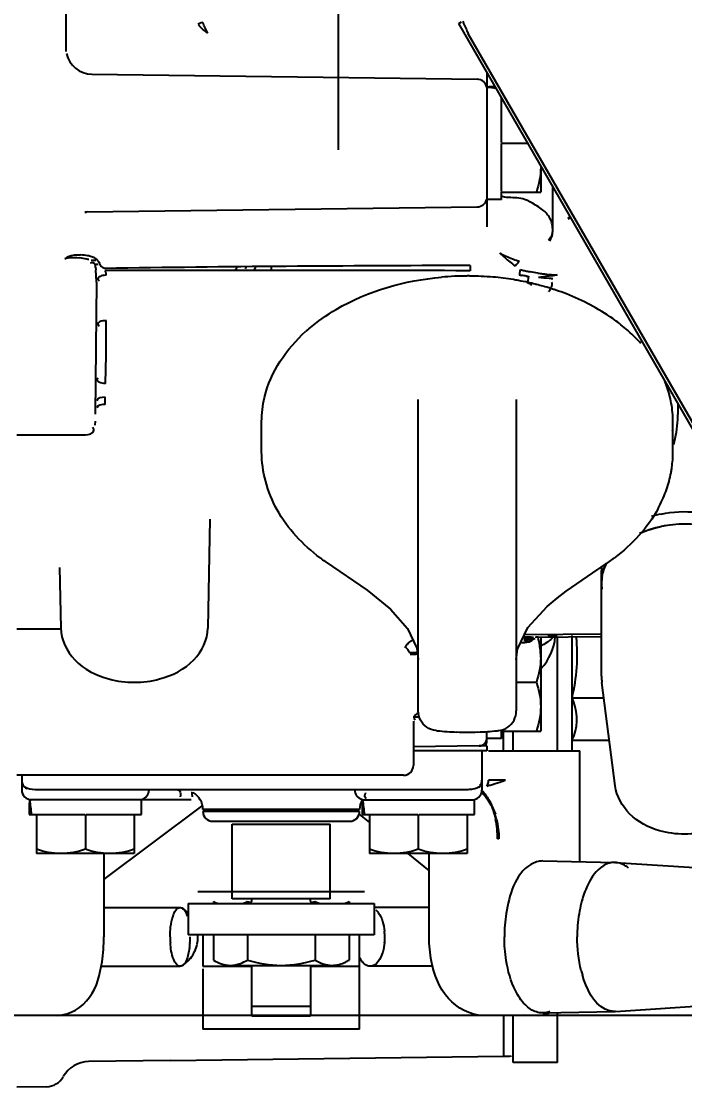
# Model space of a CAD drawing. Header units: millimetres. Extents: x 9130 to 9550, y -18883 to -17651.
# Drawn here: x 9356.386 to 9357.064, y -18046.949 to -18045.862 of the extents above; entities that cross this region are included whole.
import ezdxf

# ---------------------------------------------------------------- set-up
doc = ezdxf.new("R2010")
doc.units = ezdxf.units.MM
doc.linetypes.add('CENTER', pattern=[2, 1.25, -0.25, 0.25, -0.25])
doc.layers.add('3884027_DKREDXF_CONTINUOUS_LINE', color=7, linetype='Continuous')
doc.layers.add('DEFAULT_1', color=7, linetype='CENTER')
doc.styles.add('KOTE ZA MONNTAZU', font='simplex.shx', dxfattribs={"width": 0.7, "oblique": 8, "height": 3})
doc.dimstyles.new('KOTE ZA MONTAZU u cm', dxfattribs={"dimscale": 0, "dimtxt": 1.5, "dimasz": 1.5, "dimexe": 0.8, "dimexo": 0.1, "dimgap": 1, "dimtad": 1, "dimdec": 1, "dimlfac": 10, "dimzin": 12, "dimdsep": 46, "dimtxsty": 'KOTE ZA MONNTAZU', "dimcen": 1.5, "dimclrt": 1, "dimadec": 0, "dimazin": 0, "dimtfac": 1, "dimtdec": 1, "dimtmove": 0, "dimatfit": 3, "dimfxl": 1, "dimtolj": 2, "dimtzin": 0, "dimarcsym": 0})

# ---------------------------------------------------------------- blocks, each defined once
blk = doc.blocks.new('*D1102')
at = {"color": 0, "lineweight": -2, "transparency": 16777216}
for p, q in [((9345.4099, -18047.6265), (9345.4099, -18048.7074)), ((9359.4099, -18047.6265), (9359.4099, -18048.7074)), ((9346.0099, -18048.5074), (9358.8099, -18048.5074))]:
    blk.add_line(p, q, dxfattribs=at)
at = {"color": 0, "transparency": 16777216}
for points in [[(9346.0099, -18048.4074), (9346.0099, -18048.6074), (9345.4099, -18048.5074)], [(9358.8099, -18048.4074), (9358.8099, -18048.6074), (9359.4099, -18048.5074)]]:
    blk.add_solid(points, dxfattribs=at)
at = {"layer": 'Defpoints', "color": 0, "transparency": 16777216}
for p in [(9345.4099, -18047.5265), (9359.4099, -18047.5265), (9359.4099, -18048.5074)]:
    blk.add_point(p, dxfattribs=at)
at = {"color": 1, "transparency": 16777216, "insert": (9352.4099, -18047.7074), "char_height": 3, "width": 6.923188, "attachment_point": 5, "style": 'KOTE ZA MONNTAZU'}
blk.add_mtext('\\A2;{\\H0.4x;140 cm}', dxfattribs=at)

msp = doc.modelspace()

# ---------------------------------------------------------------- linework, layer by layer
at = {"layer": '3884027_DKREDXF_CONTINUOUS_LINE', "color": 6, "linetype": 'Continuous'}
for p, q in [((9356.4319, -18045.8242), (9356.4319, -18045.8932)), ((9357.267, -18046.616), (9356.8331, -18045.8645)), ((9357.2563, -18046.591), (9356.8429, -18045.8751)), ((9356.4585, -18045.9162), (9356.852, -18045.9214)), ((9356.8619, -18045.9144), (9356.8619, -18045.9294)), ((9356.8769, -18045.9865), (9356.9035, -18045.9865)), ((9356.9169, -18046.0115), (9356.9169, -18046.0365)), ((9356.9289, -18046.0304), (9356.9289, -18046.0735)), ((9356.8769, -18046.044), (9356.8619, -18046.044)), ((9356.8769, -18046.0365), (9356.9169, -18046.0365)), ((9356.4541, -18046.0568), (9356.4514, -18046.057)), ((9356.4533, -18046.0568), (9356.852, -18046.0516)), ((9356.8619, -18046.0522), (9356.8619, -18046.0721)), ((9356.4627, -18046.1065), (9356.4577, -18046.1065)), ((9356.6153, -18046.1148), (9356.6163, -18046.1128)), ((9356.6419, -18046.1164), (9356.6419, -18046.1126)), ((9356.4633, -18046.1284), (9356.462, -18046.2631)), ((9356.7919, -18046.5659), (9356.7919, -18046.2481)), ((9356.8919, -18046.2481), (9356.8919, -18046.5659)), ((9357.0569, -18046.252), (9357.0569, -18046.2636)), ((9356.462, -18046.2745), (9356.4621, -18046.2702)), ((9356.6319, -18046.3016), (9356.6319, -18046.2706)), ((9357.0519, -18046.3016), (9357.0519, -18046.2706)), ((9356.3819, -18046.2843), (9356.452, -18046.2843)), ((9356.5791, -18046.3701), (9356.577, -18046.4814)), ((9356.6968, -18046.4134), (9356.7116, -18046.4235)), ((9356.9701, -18046.425), (9356.987, -18046.4134)), ((9356.4256, -18046.4196), (9356.4268, -18046.4814)), ((9356.9428, -18046.4438), (9356.9701, -18046.425)), ((9356.9789, -18046.5304), (9356.9789, -18046.4227)), ((9356.9335, -18046.4509), (9356.9428, -18046.4438)), ((9356.9235, -18046.4592), (9356.9335, -18046.4509)), ((9356.3819, -18046.4823), (9356.4268, -18046.4823)), ((9356.899, -18046.4908), (9356.9094, -18046.4907)), ((9356.9003, -18046.4879), (9356.9789, -18046.4871)), ((9356.9111, -18046.4907), (9356.9789, -18046.49)), ((9356.9169, -18046.4906), (9356.9169, -18046.5865)), ((9356.9243, -18046.4897), (9356.9264, -18046.4896)), ((9356.9264, -18046.4896), (9356.9285, -18046.4896)), ((9356.9339, -18046.6068), (9356.9339, -18046.4905)), ((9356.9489, -18046.6065), (9356.9489, -18046.4889)), ((9356.8965, -18046.496), (9356.9003, -18046.4961)), ((9356.905, -18046.4955), (9356.9078, -18046.4942)), ((9356.7908, -18046.5065), (9356.7833, -18046.5065)), ((9356.8919, -18046.5365), (9356.9124, -18046.5365)), ((9356.993, -18046.6425), (9356.9793, -18046.5368)), ((9356.9489, -18046.5525), (9356.9813, -18046.5525)), ((9356.7926, -18046.5722), (9356.7867, -18046.5724)), ((9356.7869, -18046.5765), (9356.7869, -18046.6215)), ((9356.8769, -18046.5865), (9356.9169, -18046.5865)), ((9356.879, -18046.6068), (9356.879, -18046.5865)), ((9356.8889, -18046.6068), (9356.8889, -18046.5865)), ((9356.8619, -18046.5965), (9356.8619, -18046.594)), ((9356.8769, -18046.594), (9356.8619, -18046.594)), ((9356.9489, -18046.5958), (9356.9869, -18046.5958)), ((9356.854, -18046.6016), (9356.7869, -18046.6025)), ((9356.8569, -18046.6065), (9356.8569, -18046.6465)), ((9356.8619, -18046.6015), (9356.8619, -18046.6065)), ((9356.8636, -18046.6065), (9356.9567, -18046.6065)), ((9356.9567, -18046.7198), (9356.9567, -18046.6065)), ((9356.7769, -18046.6315), (9356.3819, -18046.6315)), ((9356.3869, -18046.6315), (9356.3869, -18046.6465)), ((9356.8363, -18046.6465), (9356.4075, -18046.6465)), ((9356.858, -18046.6487), (9356.8588, -18046.6497)), ((9356.8605, -18046.6523), (9356.8616, -18046.6539)), ((9356.8616, -18046.6539), (9356.8627, -18046.6556)), ((9356.4708, -18046.7378), (9356.571, -18046.6632)), ((9356.5094, -18046.6715), (9356.5094, -18046.6565)), ((9356.8494, -18046.6715), (9356.8494, -18046.6565)), ((9356.4019, -18046.6715), (9356.4019, -18046.7115)), ((9356.4519, -18046.6715), (9356.4519, -18046.707)), ((9356.5019, -18046.6715), (9356.5019, -18046.7115)), ((9356.7319, -18046.6716), (9356.7419, -18046.6797)), ((9356.7419, -18046.6715), (9356.7419, -18046.7115)), ((9356.7919, -18046.6715), (9356.7919, -18046.707)), ((9356.8419, -18046.6715), (9356.8419, -18046.7115)), ((9356.5819, -18046.6785), (9356.7219, -18046.6785)), ((9356.6019, -18046.7575), (9356.6019, -18046.6815)), ((9356.7019, -18046.7575), (9356.7019, -18046.6815)), ((9356.5019, -18046.7115), (9356.4019, -18046.7115)), ((9356.4708, -18046.7115), (9356.4708, -18046.7965)), ((9356.8419, -18046.7115), (9356.7419, -18046.7115)), ((9356.7812, -18046.7115), (9356.8028, -18046.7289)), ((9356.8029, -18046.7965), (9356.8029, -18046.7115)), ((9356.9189, -18046.719), (9356.9925, -18046.7205)), ((9356.9934, -18046.7205), (9356.9925, -18046.7205)), ((9356.9934, -18046.7205), (9357.1755, -18046.7325)), ((9356.5569, -18046.7625), (9356.5569, -18046.7945)), ((9356.5569, -18046.7625), (9356.7469, -18046.7625)), ((9356.5826, -18046.7605), (9356.5826, -18046.7625)), ((9356.6173, -18046.7605), (9356.6173, -18046.7625)), ((9356.6219, -18046.7605), (9356.6219, -18046.7575)), ((9356.6819, -18046.7605), (9356.6819, -18046.7575)), ((9356.6865, -18046.7605), (9356.6865, -18046.7625)), ((9356.7212, -18046.7605), (9356.7212, -18046.7625)), ((9356.7469, -18046.7625), (9356.7469, -18046.7945)), ((9356.4708, -18046.7665), (9356.5487, -18046.7665)), ((9356.8029, -18046.7665), (9356.7469, -18046.7665)), ((9356.7469, -18046.7945), (9356.5569, -18046.7945)), ((9356.5719, -18046.7945), (9356.5719, -18046.8265)), ((9356.5826, -18046.7945), (9356.5826, -18046.8201)), ((9356.6173, -18046.7945), (9356.6173, -18046.8201)), ((9356.6865, -18046.7945), (9356.6865, -18046.8201)), ((9356.7212, -18046.7945), (9356.7212, -18046.8201)), ((9356.7319, -18046.8905), (9356.7319, -18046.7945)), ((9356.4677, -18046.8265), (9356.5487, -18046.8265)), ((9356.5719, -18046.8265), (9356.6219, -18046.8265)), ((9356.5719, -18046.8289), (9356.5719, -18046.8905)), ((9356.5939, -18046.8255), (9356.7039, -18046.8255)), ((9356.6219, -18046.8775), (9356.6219, -18046.8255)), ((9356.6819, -18046.8255), (9356.6819, -18046.8775)), ((9356.6819, -18046.8265), (9356.7319, -18046.8265)), ((9356.807, -18046.8265), (9356.7427, -18046.8265)), ((9356.9934, -18046.8725), (9357.1755, -18046.8605)), ((9356.6819, -18046.8675), (9356.6219, -18046.8675)), ((9356.9189, -18046.874), (9356.9925, -18046.8725)), ((9356.9934, -18046.8725), (9356.9925, -18046.8725)), ((9356.4237, -18046.8765), (9356.3626, -18046.8765)), ((9356.6819, -18046.8775), (9356.6219, -18046.8775)), ((9356.9142, -18046.8765), (9356.8579, -18046.8765)), ((9356.879, -18046.8765), (9356.879, -18046.9182)), ((9356.8889, -18046.9247), (9356.8889, -18046.8765)), ((9356.9339, -18046.9247), (9356.9339, -18046.8737)), ((9356.7319, -18046.8905), (9356.5719, -18046.8905)), ((9356.5389, -18046.9226), (9356.4552, -18046.9237)), ((9356.5389, -18046.9226), (9356.879, -18046.9182)), ((9356.879, -18046.9182), (9356.8839, -18046.9182)), ((9356.9339, -18046.9247), (9356.8889, -18046.9247)), ((9356.4123, -18046.9493), (9356.3819, -18046.9497))]:
    msp.add_line(p, q, dxfattribs=at)
at = {"layer": '3884027_DKREDXF_CONTINUOUS_LINE', "color": 7, "linetype": 'Continuous'}
for p, q in [((9356.5686, -18045.8645), (9356.5669, -18045.8654)), ((9356.8331, -18045.8645), (9356.8359, -18045.8629)), ((9356.8619, -18045.9294), (9356.8619, -18046.0522)), ((9356.8769, -18045.9861), (9356.8769, -18045.9404)), ((9356.8769, -18046.0361), (9356.8769, -18045.9869)), ((9356.8769, -18046.044), (9356.8769, -18046.0365)), ((9356.9289, -18046.0735), (9356.9289, -18046.0753)), ((9356.8447, -18046.1114), (9356.8419, -18046.1114)), ((9356.8922, -18046.1106), (9356.8908, -18046.112)), ((9356.4732, -18046.12), (9356.4731, -18046.1187)), ((9356.4733, -18046.1214), (9356.4732, -18046.12)), ((9356.8447, -18046.1168), (9356.8419, -18046.1168)), ((9356.8953, -18046.1192), (9356.8951, -18046.1212)), ((9356.9338, -18046.121), (9356.9318, -18046.1214)), ((9356.4633, -18046.127), (9356.4632, -18046.1257)), ((9356.4633, -18046.1284), (9356.4633, -18046.127)), ((9356.9036, -18046.1268), (9356.903, -18046.1286)), ((9356.4726, -18046.2318), (9356.4731, -18046.2028)), ((9356.4723, -18046.2532), (9356.4723, -18046.2458)), ((9356.9071, -18046.4907), (9356.9094, -18046.4907)), ((9356.9284, -18046.4893), (9356.9311, -18046.4892)), ((9356.9311, -18046.4892), (9356.9338, -18046.4892)), ((9356.8619, -18046.594), (9356.8619, -18046.5867)), ((9356.8769, -18046.5861), (9356.8769, -18046.5848)), ((9356.8769, -18046.594), (9356.8769, -18046.5865)), ((9356.8619, -18046.6065), (9356.7869, -18046.6065)), ((9356.8619, -18046.6015), (9356.8544, -18046.6015)), ((9356.8634, -18046.6387), (9356.8636, -18046.6365)), ((9356.881, -18046.6365), (9356.8636, -18046.6365)), ((9356.56, -18046.6565), (9356.3948, -18046.6565)), ((9356.7348, -18046.6565), (9356.8494, -18046.6565)), ((9356.3944, -18046.6715), (9356.4019, -18046.6715)), ((9356.4023, -18046.6715), (9356.4515, -18046.6715)), ((9356.4523, -18046.6715), (9356.5015, -18046.6715)), ((9356.5019, -18046.6715), (9356.5094, -18046.6715)), ((9356.7319, -18046.6665), (9356.5719, -18046.6665)), ((9356.7319, -18046.6685), (9356.5719, -18046.6685)), ((9356.7344, -18046.6715), (9356.7419, -18046.6715)), ((9356.7423, -18046.6715), (9356.7915, -18046.6715)), ((9356.7923, -18046.6715), (9356.8415, -18046.6715)), ((9356.8419, -18046.6715), (9356.8494, -18046.6715)), ((9356.6019, -18046.6815), (9356.7019, -18046.6815)), ((9356.8742, -18046.6965), (9356.8729, -18046.6965)), ((9356.7369, -18046.7505), (9356.5669, -18046.7505)), ((9356.7019, -18046.7575), (9356.6019, -18046.7575))]:
    msp.add_line(p, q, dxfattribs=at)
for points in [[(9356.5718, -18045.8634), (9356.5703, -18045.8638), (9356.5686, -18045.8645)], [(9356.4553, -18046.1054), (9356.4544, -18046.1052), (9356.4535, -18046.1051)], [(9356.4562, -18046.1019), (9356.4554, -18046.1017), (9356.4546, -18046.1016)], [(9356.8447, -18046.1114), (9356.8447, -18046.113), (9356.8447, -18046.1149), (9356.8447, -18046.1168)], [(9356.8948, -18046.1072), (9356.8936, -18046.109), (9356.8922, -18046.1106)], [(9356.4731, -18046.1187), (9356.4729, -18046.1182), (9356.4726, -18046.1177), (9356.4724, -18046.1172), (9356.4722, -18046.1166)], [(9356.8962, -18046.1155), (9356.8957, -18046.1172), (9356.8953, -18046.1192)], [(9356.9044, -18046.1225), (9356.9041, -18046.1246), (9356.9036, -18046.1268)], [(9356.9302, -18046.4876), (9356.931, -18046.488), (9356.9319, -18046.4884), (9356.933, -18046.4888), (9356.9338, -18046.4892)], [(9356.9006, -18046.4948), (9356.9022, -18046.4948), (9356.9036, -18046.4946), (9356.9048, -18046.4944), (9356.9057, -18046.4941)], [(9356.7908, -18046.5045), (9356.7907, -18046.5053), (9356.7907, -18046.5061), (9356.7907, -18046.5069)], [(9356.8618, -18046.6426), (9356.8628, -18046.6407), (9356.8634, -18046.6387)]]:
    msp.add_lwpolyline(points, dxfattribs=at)
at = {"layer": '3884027_DKREDXF_CONTINUOUS_LINE', "color": 6, "linetype": 'Continuous'}
for points in [[(9356.4515, -18046.057), (9356.453, -18046.0569), (9356.4535, -18046.0568)], [(9356.7116, -18046.4235), (9356.7395, -18046.4427), (9356.7634, -18046.4621), (9356.7807, -18046.4818), (9356.7903, -18046.5018), (9356.7919, -18046.5135)], [(9356.8919, -18046.5135), (9356.8932, -18046.5029), (9356.9036, -18046.4809), (9356.9235, -18046.4592)], [(9356.9141, -18046.4906), (9356.9139, -18046.4906), (9356.9122, -18046.4907)], [(9356.9003, -18046.4961), (9356.9007, -18046.4961), (9356.905, -18046.4955)], [(9356.8572, -18046.6477), (9356.8571, -18046.6476), (9356.8573, -18046.6478), (9356.8576, -18046.6482), (9356.858, -18046.6487)], [(9356.8662, -18046.6604), (9356.8655, -18046.659), (9356.8647, -18046.6577), (9356.864, -18046.6565), (9356.8633, -18046.6554), (9356.8626, -18046.6544), (9356.862, -18046.6534), (9356.8613, -18046.6525), (9356.8607, -18046.6517), (9356.8601, -18046.651), (9356.8595, -18046.6503), (9356.859, -18046.6496), (9356.8585, -18046.649), (9356.858, -18046.6485), (9356.8575, -18046.648), (9356.8572, -18046.6477)], [(9356.8588, -18046.6497), (9356.8592, -18046.6503), (9356.8596, -18046.6509), (9356.8601, -18046.6516), (9356.8605, -18046.6523)], [(9356.8627, -18046.6556), (9356.8633, -18046.6566), (9356.8639, -18046.6576), (9356.8645, -18046.6587)], [(9356.8645, -18046.6587), (9356.8652, -18046.6598), (9356.8658, -18046.661), (9356.8665, -18046.6623)], [(9356.8688, -18046.6661), (9356.8682, -18046.6647), (9356.8676, -18046.6633), (9356.8669, -18046.6619), (9356.8662, -18046.6604)], [(9356.8665, -18046.6623), (9356.8673, -18046.6638), (9356.8681, -18046.6654), (9356.8689, -18046.667)], [(9356.8707, -18046.6713), (9356.8703, -18046.6701), (9356.8698, -18046.6688), (9356.8693, -18046.6674), (9356.8688, -18046.6661)], [(9356.8689, -18046.667), (9356.8694, -18046.6682), (9356.87, -18046.6695), (9356.8706, -18046.6713)]]:
    msp.add_lwpolyline(points, dxfattribs=at)
at = {"layer": '3884027_DKREDXF_CONTINUOUS_LINE', "color": 7, "linetype": 'Continuous'}
for centre, radius, start, end in [((9356.6139, -18045.8231), 0.0632, 222.0505, 223.9222), ((9356.619, -18045.818), 0.0705, 223.9862, 233.1605), ((9357.6174, -18045.5185), 0.8526, 203.7784, 204.404), ((9357.7753, -18045.4471), 1.0259, 204.3947, 204.6529), ((9356.8315, -18045.9529), 0.1582, 315.6124, 316.6996), ((9356.8691, -18045.9819), 0.1121, 312.7574, 314.139), ((9356.4457, -18046.149), 0.0483, 79.3846, 88.4889), ((9357.0614, -18045.894), 0.2769, 227.6553, 229.1045), ((9356.9613, -18045.9219), 0.1969, 244.1064, 246.0865), ((9356.4392, -18046.1687), 0.0653, 77.4203, 83.9353), ((9356.4538, -18046.1157), 0.014, 70.9998, 80.4801), ((9356.4545, -18045.5181), 0.5921, 270.6235, 271.0269), ((9356.4534, -18046.1169), 0.0153, 49.4871, 56.0541), ((9356.4539, -18046.1163), 0.0145, 42.8242, 49.5121), ((9356.4546, -18046.1156), 0.0135, 27.9812, 42.7953), ((9356.9613, -18045.9221), 0.1966, 246.0535, 248.12), ((9356.9544, -18045.9393), 0.1782, 248.1248, 249.8105), ((9356.9502, -18045.9506), 0.1661, 249.8216, 250.5321), ((9356.6358, -18101.918), 55.8016, 89.78841, 90.16805), ((9358.1267, -18046.9426), 1.7316, 151.3684, 151.5022), ((9356.2636, -18045.8485), 0.4488, 323.3474, 323.9363), ((9356.8419, -18046.4182), 0.296, 89.9967, 95.0978), ((9356.8419, -18046.4185), 0.2964, 89.5513, 90), ((9356.8419, -18046.4181), 0.2959, 84.9019, 89.5549), ((9356.908, -18046.0605), 0.062, 257.9361, 260.1543), ((9356.9199, -18046.0352), 0.0838, 253.5752, 255.0739), ((9356.9209, -18046.0313), 0.0878, 255.0734, 256.5027), ((9356.9218, -18046.0276), 0.0916, 256.502, 257.8429), ((9356.9445, -18045.7868), 0.3381, 262.8092, 263.1921), ((9356.9225, -18046.0242), 0.0951, 257.8421, 259.0831), ((9356.9273, -18046.0094), 0.1105, 258.0657, 259.094), ((9356.9377, -18045.9703), 0.1508, 260.8738, 261.8499), ((9356.9379, -18045.969), 0.1521, 261.8502, 262.7347), ((9356.9382, -18045.9663), 0.1548, 262.7359, 264.2595), ((9356.9378, -18045.9711), 0.15, 264.2562, 266.6908), ((9356.9389, -18045.9512), 0.17, 266.691, 267.5303), ((9356.9401, -18045.9244), 0.1967, 267.5282, 268.1609), ((9356.8425, -18046.4122), 0.2901, 80.7802, 84.9042), ((9356.8433, -18046.4067), 0.2845, 79.7102, 80.7718), ((9356.844, -18046.4029), 0.2806, 77.6337, 79.7124), ((9357.0682, -18045.806), 0.3625, 242.8773, 243.7379), ((9356.8451, -18046.398), 0.2756, 76.105, 77.6326), ((9356.8458, -18046.3951), 0.2726, 75.7749, 76.1029), ((9356.8465, -18046.3922), 0.2696, 74.3622, 75.7769), ((9356.911, -18046.0203), 0.1031, 271.9299, 273.406), ((9356.848, -18046.387), 0.2642, 72.6037, 74.363), ((9356.9762, -18045.4883), 0.6381, 265.4305, 265.6181), ((9356.9933, -18045.2656), 0.8615, 265.6174, 265.7421), ((9356.8491, -18046.3834), 0.2604, 72.1298, 72.6007), ((9356.8498, -18046.3813), 0.2582, 71.3687, 72.1302), ((9356.8519, -18046.3752), 0.2518, 68.7662, 71.3768), ((9352.36, -18046.1624), 4.1133, 359.6286, 359.8391), ((9354.1263, -18046.1673), 2.347, 359.8369, 359.99), ((9356.7925, -18046.3075), 0.173, 130.5196, 131.8149), ((9356.8913, -18046.3075), 0.173, 48.1851, 49.4804), ((9356.8987, -18046.2995), 0.1621, 41.9678, 48.2382), ((9353.4853, -18046.1711), 2.9879, 359.3924, 359.6556), ((9356.9377, -18046.2728), 0.1145, 15.1532, 23.4472), ((9356.944, -18046.271), 0.1079, 5.1324, 15.1264), ((9356.9466, -18046.2707), 0.1053, 0.0029, 5.0849), ((9356.9466, -18046.2706), 0.1053, 354.9144, 358.3288), ((9356.9468, -18046.2706), 0.1051, 358.3296, 360), ((9357.0622, -18046.4726), 0.1098, 101.7027, 107.0822), ((9357.0638, -18046.4934), 0.1181, 89.9557, 101.6545), ((9357.0639, -18046.495), 0.1197, 84.0689, 90.005), ((9357.0639, -18046.4949), 0.1196, 84.068, 90.006), ((9357.0263, -18046.4367), 0.0476, 153.6191, 162.0394), ((9357.0215, -18046.4227), 0.0426, 174.6, 179.9951), ((9357.0233, -18046.4357), 0.0444, 162.071, 171.2849), ((9357.0217, -18046.4354), 0.0427, 171.3227, 179.9857), ((9357.0215, -18046.4354), 0.0426, 173.943, 179.9979), ((9357.0216, -18046.4354), 0.0427, 180.0068, 188.6783), ((9357.0219, -18046.4354), 0.043, 171.3312, 173.9443), ((9356.9124, -18047.7848), 1.2942, 90.2372, 90.5356), ((9356.8488, -18046.3468), 0.1579, 292.215, 293.2395), ((9356.7725, -18046.5103), 0.0111, 54.027, 60.4862), ((9356.773, -18046.5095), 0.0102, 46.6662, 54.0012), ((9356.8698, -18046.3982), 0.1025, 290.5611, 292.2302), ((9356.7862, -18046.4077), 0.1002, 270.855, 272.5639), ((9356.8469, -18046.6365), 0.01, 325.5434, 0), ((9356.771, -18046.326), 0.3293, 285.9992, 286.6128), ((9356.7571, -18046.2793), 0.3781, 286.6164, 288.2066), ((9356.7652, -18046.3036), 0.3525, 288.1898, 289.1846), ((9356.7369, -18046.6465), 0.01, 180, 252.388), ((9356.8209, -18046.6847), 0.0511, 25.087, 29.1545), ((9356.8122, -18046.6887), 0.0607, 20.467, 25.0715), ((9356.8035, -18046.692), 0.07, 17.1533, 20.4961), ((9356.7948, -18046.6947), 0.079, 13.3307, 17.1477), ((9356.7833, -18046.6955), 0.0895, 5.8616, 12.1888), ((9356.7743, -18046.6965), 0.0985, 359.9799, 5.91), ((9356.6633, -18046.5632), 0.2025, 256.863, 258.2051), ((9356.6405, -18046.5632), 0.2025, 281.7949, 283.137)]:
    msp.add_arc(centre, radius, start, end, dxfattribs=at)
at = {"layer": '3884027_DKREDXF_CONTINUOUS_LINE', "color": 6, "linetype": 'Continuous'}
for centre, radius, start, end in [((9356.4589, -18045.8892), 0.027, 193.0253, 269.25), ((9356.8519, -18045.9314), 0.01, 10.881, 89.25), ((9356.8519, -18046.0416), 0.01, 270.75, 346.7275), ((9356.9445, -18046.2636), 0.1124, 358.1519, 0.0363), ((9356.9418, -18046.2633), 0.1151, 344.5134, 357.3006), ((9356.9446, -18046.2636), 0.1123, 357.3724, 358.1517), ((9356.9365, -18046.3015), 0.1154, 351.9495, 359.9773), ((9356.9348, -18046.3013), 0.1171, 350.8557, 351.9619), ((9356.9309, -18046.3005), 0.1211, 339.7973, 348.2023), ((9356.9334, -18046.3011), 0.1185, 348.2345, 348.9143), ((9356.9341, -18046.3012), 0.1179, 348.9132, 350.8548), ((9356.9238, -18046.2977), 0.1287, 331.3845, 339.7533), ((9356.8064, -18046.2567), 0.1913, 233.1156, 235.0255), ((9356.8774, -18046.2567), 0.1913, 304.9745, 306.8844), ((9356.8774, -18046.4855), 0.0545, 317.1495, 355.1879), ((9356.8454, -18046.5121), 0.0716, 5.3783, 10.3369), ((9356.908, -18046.4745), 0.0263, 289.9398, 293.0714), ((9356.851, -18046.5115), 0.0659, 0.02, 5.346), ((9357.0291, -18046.5304), 0.0502, 180.007, 187.3598), ((9356.8415, -18046.3041), 0.2836, 263.5492, 263.914), ((9356.8418, -18046.301), 0.2867, 263.9191, 267.8607), ((9356.8419, -18046.2991), 0.2885, 267.8574, 272.1421), ((9356.842, -18046.301), 0.2867, 272.1389, 276.0809), ((9356.8423, -18046.3041), 0.2836, 276.086, 276.4508), ((9356.8539, -18046.5936), 0.008, 270.75, 0), ((9356.8519, -18046.5965), 0.01, 330, 0), ((9356.7769, -18046.6215), 0.01, 270, 0), ((9356.3969, -18046.6365), 0.01, 180, 214.4566), ((9356.3969, -18046.6365), 0.01, 220.2585, 241.8618), ((9356.3941, -18046.6381), 0.00684, 231.2567, 236.1444), ((9356.3969, -18046.6465), 0.01, 180, 270), ((9356.5069, -18046.6465), 0.01, 283.9952, 0), ((9356.5519, -18046.6665), 0.02, 0, 60.0001), ((9356.8469, -18046.6465), 0.01, 283.9952, 0), ((9356.7519, -18046.6665), 0.02, 150, 180), ((9356.7369, -18046.6465), 0.01, 252.388, 260.0096), ((9356.5819, -18046.6685), 0.01, 180, 270), ((9356.7219, -18046.6685), 0.01, 270, 0), ((9356.9921, -18046.7397), 0.0192, 83.7098, 86.2388), ((9357.0818, -18046.7933), 0.1274, 165.7682, 170.8299), ((9357.0687, -18046.7901), 0.114, 163.4934, 165.7203), ((9356.5316, -18046.7966), 0.0352, 43.7001, 56.7164), ((9356.6249, -18046.7965), 0.0864, 180.0027, 183.8841), ((9356.4725, -18046.7965), 0.0864, 356.1159, 359.9973), ((9356.5317, -18046.7965), 0.0351, 348.1757, 359.9824), ((9356.5319, -18046.7965), 0.0349, 0.0013, 2.4023), ((9356.6985, -18046.7965), 0.0591, 2.4556, 5.6768), ((9356.6984, -18046.7965), 0.0593, 354.327, 359.9932), ((9356.6985, -18046.7965), 0.0591, 0.0041, 2.4623), ((9356.4806, -18046.7971), 0.0784, 352.0236, 356.1601), ((9356.5317, -18046.7965), 0.0351, 335.0598, 348.1368), ((9356.5316, -18046.7963), 0.0352, 303.2999, 321.2453), ((9356.5317, -18046.7965), 0.0351, 321.3264, 335.0231), ((9357.0687, -18046.8029), 0.114, 194.2797, 196.5066), ((9356.9142, -18046.8517), 0.0248, 270.0516, 281.7232), ((9356.913, -18046.8487), 0.028, 292.8911, 298.6635), ((9356.4556, -18046.9537), 0.03, 90.75, 150.8106), ((9356.8839, -18046.9082), 0.01, 270, 288.2478), ((9356.412, -18046.9294), 0.0199, 270.75, 330.8106)]:
    msp.add_arc(centre, radius, start, end, dxfattribs=at)
at = {"layer": '3884027_DKREDXF_CONTINUOUS_LINE', "color": 7, "linetype": 'Continuous'}
for centre, major_axis, start_param, end_param in [((9356.8769, -18045.9865), (-0.1233, 0), 4.765256, 4.834336), ((9356.8414, -18045.9865), (-0.1233, 0), 4.467289, 4.545422), ((9356.4519, -18046.6715), (0, -0.1233), -1.692744, -1.570796), ((9356.4519, -18046.636), (0, -0.1233), -1.403829, -1.278828), ((9356.7919, -18046.6715), (0, -0.1233), -1.692744, -1.570796), ((9356.7919, -18046.636), (0, -0.1233), -1.403829, -1.278828)]:
    msp.add_ellipse(centre, major_axis=major_axis, ratio=0.466308, start_param=start_param, end_param=end_param, dxfattribs=at)
for points in [[(9356.5768, -18045.8744), (9356.575, -18045.8708), (9356.5733, -18045.8671), (9356.5718, -18045.8634)], [(9356.9289, -18046.0735), (9356.9289, -18046.0764), (9356.9288, -18046.0795), (9356.9275, -18046.0821)], [(9356.447, -18046.1008), (9356.4428, -18046.1007), (9356.4384, -18046.101), (9356.4345, -18046.1026)], [(9356.4461, -18046.1038), (9356.4422, -18046.1034), (9356.4382, -18046.1033), (9356.4343, -18046.1039)], [(9356.8419, -18046.1114), (9356.7186, -18046.1119), (9356.5954, -18046.1124), (9356.4721, -18046.1145)], [(9356.8801, -18046.1033), (9356.8836, -18046.1063), (9356.8871, -18046.1092), (9356.8908, -18046.112)], [(9356.9138, -18046.1192), (9356.9113, -18046.1188), (9356.9089, -18046.1184), (9356.9064, -18046.1179)], [(9356.9283, -18046.122), (9356.9246, -18046.1225), (9356.9208, -18046.123), (9356.9171, -18046.1232)], [(9356.9145, -18046.1233), (9356.9181, -18046.1238), (9356.9217, -18046.1241), (9356.9254, -18046.1244)], [(9356.4723, -18046.2458), (9356.4692, -18046.2458), (9356.463, -18046.2467), (9356.4637, -18046.2497)], [(9356.4723, -18046.2532), (9356.4692, -18046.2532), (9356.4637, -18046.2536), (9356.4637, -18046.2567)], [(9357.04, -18046.365), (9357.0517, -18046.3626), (9357.064, -18046.362), (9357.076, -18046.3632)], [(9357.0639, -18046.3753), (9357.0482, -18046.3753), (9357.032, -18046.3784), (9357.0177, -18046.385)], [(9357.018, -18046.3848), (9357.025, -18046.3816), (9357.0324, -18046.3793), (9357.04, -18046.3777)], [(9356.9794, -18046.429), (9356.9801, -18046.4243), (9356.9816, -18046.4197), (9356.9837, -18046.4155)], [(9356.9489, -18046.5525), (9356.9536, -18046.5323), (9356.9556, -18046.5109), (9356.9532, -18046.4903)], [(9356.951, -18046.5909), (9356.9555, -18046.5789), (9356.9543, -18046.5641), (9356.9489, -18046.5525)], [(9356.7923, -18046.5676), (9356.7902, -18046.5687), (9356.7876, -18046.5705), (9356.7876, -18046.5729)], [(9356.8608, -18046.6538), (9356.8624, -18046.6557), (9356.8638, -18046.6578), (9356.8649, -18046.6599)], [(9356.8649, -18046.6599), (9356.8663, -18046.6624), (9356.8674, -18046.665), (9356.8683, -18046.6676)], [(9356.8683, -18046.6676), (9356.8693, -18046.6706), (9356.8701, -18046.6735), (9356.8708, -18046.6766)], [(9356.8717, -18046.6765), (9356.8733, -18046.683), (9356.874, -18046.6898), (9356.8742, -18046.6965)], [(9356.8816, -18046.7725), (9356.8804, -18046.7805), (9356.8798, -18046.7885), (9356.8798, -18046.7965)], [(9356.8816, -18046.8204), (9356.8804, -18046.8125), (9356.8798, -18046.8045), (9356.8798, -18046.7965)], [(9356.8911, -18046.8513), (9356.8863, -18046.8417), (9356.8834, -18046.8311), (9356.8816, -18046.8204)], [(9356.9009, -18046.8656), (9356.8969, -18046.8614), (9356.8937, -18046.8565), (9356.8911, -18046.8513)], [(9356.9065, -18046.8702), (9356.9045, -18046.8689), (9356.9026, -18046.8673), (9356.9009, -18046.8656)], [(9356.9189, -18046.874), (9356.9146, -18046.8741), (9356.9101, -18046.8726), (9356.9065, -18046.8702)], [(9356.9262, -18046.8725), (9356.9239, -18046.8734), (9356.9214, -18046.8739), (9356.9189, -18046.874)]]:
    msp.add_open_spline(points, degree=3, dxfattribs=at)
at = {"layer": '3884027_DKREDXF_CONTINUOUS_LINE', "color": 6, "linetype": 'Continuous'}
for points in [[(9356.9169, -18046.0115), (9356.9169, -18046.02), (9356.9151, -18046.0285), (9356.9124, -18046.0365)], [(9356.8864, -18046.0422), (9356.8835, -18046.0421), (9356.8805, -18046.0419), (9356.8776, -18046.0412)], [(9356.9023, -18046.0447), (9356.8974, -18046.0427), (9356.8918, -18046.0424), (9356.8864, -18046.0422)], [(9356.9188, -18046.0547), (9356.9151, -18046.0519), (9356.9111, -18046.0494), (9356.907, -18046.0471)], [(9356.9263, -18046.0631), (9356.9245, -18046.0598), (9356.9218, -18046.057), (9356.9188, -18046.0547)], [(9356.9289, -18046.0735), (9356.9289, -18046.0699), (9356.928, -18046.0663), (9356.9263, -18046.0631)], [(9356.452, -18046.2843), (9356.4553, -18046.2843), (9356.4606, -18046.2826), (9356.4607, -18046.2793)], [(9357.0368, -18046.3594), (9357.0261, -18046.3791), (9357.0101, -18046.3962), (9356.9922, -18046.4097)], [(9356.9138, -18046.4909), (9356.9146, -18046.4936), (9356.9153, -18046.4964), (9356.9158, -18046.4992)], [(9356.9297, -18046.4905), (9356.9267, -18046.4941), (9356.9226, -18046.4969), (9356.9183, -18046.4987)], [(9356.9169, -18046.5115), (9356.9169, -18046.52), (9356.9151, -18046.5285), (9356.9124, -18046.5365)], [(9356.476, -18046.5333), (9356.4844, -18046.5356), (9356.4932, -18046.5367), (9356.5019, -18046.5367)], [(9356.5019, -18046.5367), (9356.5106, -18046.5367), (9356.5193, -18046.5356), (9356.5277, -18046.5333)], [(9356.9124, -18046.5365), (9356.9151, -18046.5445), (9356.9169, -18046.553), (9356.9169, -18046.5615)], [(9356.7942, -18046.5753), (9356.7927, -18046.5725), (9356.7919, -18046.5692), (9356.7919, -18046.5659)], [(9356.8896, -18046.5753), (9356.8911, -18046.5725), (9356.8919, -18046.5692), (9356.8919, -18046.5659)], [(9356.9169, -18046.5615), (9356.9169, -18046.57), (9356.9151, -18046.5785), (9356.9124, -18046.5865)], [(9356.8006, -18046.5825), (9356.798, -18046.5807), (9356.7957, -18046.5781), (9356.7942, -18046.5753)], [(9356.8832, -18046.5825), (9356.8858, -18046.5807), (9356.8881, -18046.5781), (9356.8896, -18046.5753)], [(9356.8097, -18046.5858), (9356.8065, -18046.5855), (9356.8033, -18046.5843), (9356.8006, -18046.5825)], [(9356.8741, -18046.5858), (9356.8773, -18046.5855), (9356.8805, -18046.5843), (9356.8832, -18046.5825)], [(9356.8551, -18046.6422), (9356.8535, -18046.6445), (9356.8502, -18046.6454), (9356.8474, -18046.6458)], [(9357.0639, -18046.6917), (9357.0552, -18046.6917), (9357.0464, -18046.6905), (9357.038, -18046.6881)], [(9357.0896, -18046.6881), (9357.0813, -18046.6905), (9357.0726, -18046.6917), (9357.0639, -18046.6917)], [(9356.4269, -18046.7115), (9356.4184, -18046.7115), (9356.4099, -18046.7097), (9356.4019, -18046.707)], [(9356.4519, -18046.707), (9356.4439, -18046.7097), (9356.4354, -18046.7115), (9356.4269, -18046.7115)], [(9356.4769, -18046.7115), (9356.4684, -18046.7115), (9356.4599, -18046.7097), (9356.4519, -18046.707)], [(9356.5019, -18046.707), (9356.4939, -18046.7097), (9356.4854, -18046.7115), (9356.4769, -18046.7115)], [(9356.7669, -18046.7115), (9356.7584, -18046.7115), (9356.7499, -18046.7097), (9356.7419, -18046.707)], [(9356.7919, -18046.707), (9356.7839, -18046.7097), (9356.7754, -18046.7115), (9356.7669, -18046.7115)], [(9356.8169, -18046.7115), (9356.8084, -18046.7115), (9356.7999, -18046.7097), (9356.7919, -18046.707)], [(9356.8419, -18046.707), (9356.8339, -18046.7097), (9356.8254, -18046.7115), (9356.8169, -18046.7115)], [(9357.0066, -18046.7262), (9357.0031, -18046.7233), (9356.9987, -18046.7211), (9356.9942, -18046.7206)], [(9356.9652, -18046.7428), (9356.9629, -18046.7475), (9356.961, -18046.7526), (9356.9594, -18046.7577)], [(9356.751, -18046.7716), (9356.755, -18046.7769), (9356.7567, -18046.784), (9356.7574, -18046.7906)], [(9356.956, -18046.773), (9356.9547, -18046.7808), (9356.9541, -18046.7886), (9356.9541, -18046.7965)], [(9356.4689, -18046.822), (9356.4702, -18046.8136), (9356.4708, -18046.805), (9356.4708, -18046.7965)], [(9356.8053, -18046.8214), (9356.8037, -18046.8132), (9356.8029, -18046.8049), (9356.8029, -18046.7965)], [(9356.9583, -18046.831), (9356.9554, -18046.8198), (9356.9541, -18046.8081), (9356.9541, -18046.7965)], [(9356.5826, -18046.8201), (9356.5879, -18046.8232), (9356.5939, -18046.8255), (9356.5999, -18046.8255)], [(9356.5999, -18046.8255), (9356.6034, -18046.8255), (9356.6069, -18046.8248), (9356.6102, -18046.8235)], [(9356.6102, -18046.8235), (9356.6126, -18046.8226), (9356.615, -18046.8215), (9356.6173, -18046.8201)], [(9356.6173, -18046.8201), (9356.6285, -18046.8234), (9356.6402, -18046.8255), (9356.6519, -18046.8255)], [(9356.6519, -18046.8255), (9356.6636, -18046.8255), (9356.6753, -18046.8234), (9356.6865, -18046.8201)], [(9356.6865, -18046.8201), (9356.6918, -18046.8232), (9356.6978, -18046.8255), (9356.7039, -18046.8255)], [(9356.7039, -18046.8255), (9356.7086, -18046.8255), (9356.7133, -18046.8241), (9356.7176, -18046.8221)]]:
    msp.add_open_spline(points, degree=3, dxfattribs=at)
for points, knots in [([(9356.907, -18046.0471), (9356.9063, -18046.0466), (9356.9047, -18046.0458), (9356.9031, -18046.0451), (9356.9023, -18046.0447)], [0, 0, 0, 0, 0.500728, 1, 1, 1, 1]), ([(9356.4607, -18046.2793), (9356.4607, -18046.2788), (9356.4604, -18046.2778), (9356.4598, -18046.2768), (9356.4595, -18046.2763)], [0, 0, 0, 0, 0.438415, 1, 1, 1, 1]), ([(9356.6916, -18046.4097), (9356.6741, -18046.3965), (9356.644, -18046.3648), (9356.6319, -18046.3219), (9356.6319, -18046.3016)], [0, 0, 0, 0, 0.51884, 1, 1, 1, 1]), ([(9356.4268, -18046.4814), (9356.427, -18046.4932), (9356.4393, -18046.5182), (9356.4631, -18046.5298), (9356.476, -18046.5333)], [0, 0, 0, 0, 0.467529, 1, 1, 1, 1]), ([(9356.5277, -18046.5333), (9356.5406, -18046.5299), (9356.5645, -18046.5183), (9356.5768, -18046.4932), (9356.577, -18046.4814)], [0, 0, 0, 0, 0.532497, 1, 1, 1, 1]), ([(9356.3899, -18046.6435), (9356.3896, -18046.6433), (9356.3892, -18046.6429), (9356.3888, -18046.6424), (9356.3887, -18046.6422)], [0, 0, 0, 0, 0.496034, 1, 1, 1, 1]), ([(9356.3928, -18046.645), (9356.3924, -18046.6448), (9356.3915, -18046.6445), (9356.3907, -18046.6441), (9356.3903, -18046.6438)], [0, 0, 0, 0, 0.518018, 1, 1, 1, 1]), ([(9356.8541, -18046.6441), (9356.8545, -18046.6437), (9356.855, -18046.6428), (9356.8555, -18046.6419), (9356.8557, -18046.6414)], [0, 0, 0, 0, 0.519677, 1, 1, 1, 1]), ([(9356.8557, -18046.6414), (9356.8557, -18046.6413), (9356.8558, -18046.641), (9356.8559, -18046.6407), (9356.8559, -18046.6406)], [0, 0, 0, 0, 0.568006, 1, 1, 1, 1]), ([(9357.038, -18046.6881), (9357.0268, -18046.6848), (9357.0061, -18046.6742), (9356.9943, -18046.653), (9356.993, -18046.6425)], [0, 0, 0, 0, 0.52309, 1, 1, 1, 1]), ([(9356.4075, -18046.6465), (9356.4061, -18046.6465), (9356.4011, -18046.6464), (9356.3961, -18046.6461), (9356.3928, -18046.645)], [0, 0, 0, 0, 0.298139, 1, 1, 1, 1]), ([(9356.8426, -18046.6463), (9356.8416, -18046.6464), (9356.8395, -18046.6465), (9356.8374, -18046.6465), (9356.8363, -18046.6465)], [0, 0, 0, 0, 0.480878, 1, 1, 1, 1]), ([(9356.8474, -18046.6458), (9356.8467, -18046.6459), (9356.8451, -18046.6461), (9356.8435, -18046.6463), (9356.8426, -18046.6463)], [0, 0, 0, 0, 0.477847, 1, 1, 1, 1]), ([(9356.9925, -18046.7205), (9356.9914, -18046.7205), (9356.9893, -18046.7206), (9356.9872, -18046.7211), (9356.9862, -18046.7214)], [0, 0, 0, 0, 0.495512, 1, 1, 1, 1]), ([(9356.9862, -18046.7214), (9356.9841, -18046.7221), (9356.9749, -18046.7267), (9356.9688, -18046.7356), (9356.9652, -18046.7428)], [0, 0, 0, 0, 0.211851, 1, 1, 1, 1]), ([(9356.5385, -18046.7965), (9356.5385, -18046.7894), (9356.539, -18046.7798), (9356.5449, -18046.7665), (9356.5487, -18046.7665)], [0, 0, 0, 0, 0.652802, 1, 1, 1, 1]), ([(9356.5487, -18046.7665), (9356.5491, -18046.7665), (9356.5499, -18046.7666), (9356.5506, -18046.767), (9356.551, -18046.7672)], [0, 0, 0, 0, 0.479544, 1, 1, 1, 1]), ([(9356.551, -18046.7672), (9356.5516, -18046.7677), (9356.553, -18046.769), (9356.5539, -18046.7706), (9356.5544, -18046.7716)], [0, 0, 0, 0, 0.442495, 1, 1, 1, 1]), ([(9356.5544, -18046.7716), (9356.5547, -18046.7721), (9356.5553, -18046.7734), (9356.5557, -18046.7746), (9356.556, -18046.7753)], [0, 0, 0, 0, 0.477634, 1, 1, 1, 1]), ([(9356.7484, -18046.7688), (9356.7489, -18046.7692), (9356.7498, -18046.7701), (9356.7506, -18046.771), (9356.751, -18046.7716)], [0, 0, 0, 0, 0.48167, 1, 1, 1, 1]), ([(9356.5487, -18046.8265), (9356.5456, -18046.8265), (9356.5399, -18046.8163), (9356.5391, -18046.8082), (9356.5387, -18046.8023)], [0, 0, 0, 0, 0.347282, 1, 1, 1, 1]), ([(9356.7574, -18046.8023), (9356.7571, -18046.8056), (9356.7556, -18046.8146), (9356.7492, -18046.8265), (9356.7427, -18046.8265)], [0, 0, 0, 0, 0.334259, 1, 1, 1, 1]), ([(9356.5582, -18046.808), (9356.5579, -18046.8101), (9356.5567, -18046.8162), (9356.5546, -18046.8234), (9356.551, -18046.8258)], [0, 0, 0, 0, 0.328093, 1, 1, 1, 1]), ([(9356.7343, -18046.8214), (9356.7339, -18046.8208), (9356.733, -18046.8195), (9356.7322, -18046.8181), (9356.7319, -18046.8173)], [0, 0, 0, 0, 0.48245, 1, 1, 1, 1]), ([(9356.4237, -18046.8765), (9356.4362, -18046.8765), (9356.4612, -18046.8601), (9356.4669, -18046.8346), (9356.4689, -18046.822)], [0, 0, 0, 0, 0.494943, 1, 1, 1, 1]), ([(9356.551, -18046.8258), (9356.5506, -18046.826), (9356.5499, -18046.8264), (9356.5491, -18046.8265), (9356.5487, -18046.8265)], [0, 0, 0, 0, 0.520456, 1, 1, 1, 1]), ([(9356.7176, -18046.8221), (9356.7182, -18046.8218), (9356.7194, -18046.8211), (9356.7206, -18046.8205), (9356.7212, -18046.8201)], [0, 0, 0, 0, 0.49647, 1, 1, 1, 1]), ([(9356.7375, -18046.8246), (9356.7369, -18046.8242), (9356.7358, -18046.8232), (9356.7348, -18046.8221), (9356.7343, -18046.8214)], [0, 0, 0, 0, 0.478019, 1, 1, 1, 1]), ([(9356.7427, -18046.8265), (9356.7418, -18046.8265), (9356.7399, -18046.8261), (9356.7383, -18046.8252), (9356.7375, -18046.8246)], [0, 0, 0, 0, 0.479461, 1, 1, 1, 1]), ([(9356.8579, -18046.8765), (9356.8448, -18046.8765), (9356.8176, -18046.8616), (9356.8081, -18046.835), (9356.8053, -18046.8214)], [0, 0, 0, 0, 0.485841, 1, 1, 1, 1]), ([(9356.9925, -18046.8725), (9356.9891, -18046.8726), (9356.9716, -18046.8676), (9356.9634, -18046.8487), (9356.9594, -18046.8353)], [0, 0, 0, 0, 0.194578, 1, 1, 1, 1]), ([(9356.9239, -18046.8745), (9356.9231, -18046.8748), (9356.9216, -18046.8754), (9356.92, -18046.8758), (9356.9192, -18046.8759)], [0, 0, 0, 0, 0.502372, 1, 1, 1, 1])]:
    msp.add_open_spline(points, degree=3, knots=knots, dxfattribs=at)
at = {"layer": '3884027_DKREDXF_CONTINUOUS_LINE', "color": 7, "linetype": 'Continuous'}
for points, knots in [([(9356.9289, -18046.0753), (9356.9289, -18046.0764), (9356.9288, -18046.0784), (9356.9284, -18046.0804), (9356.9281, -18046.0814)], [0, 0, 0, 0, 0.517242, 1, 1, 1, 1]), ([(9356.9275, -18046.0821), (9356.9272, -18046.0827), (9356.9263, -18046.0841), (9356.9251, -18046.0852), (9356.9245, -18046.0857)], [0, 0, 0, 0, 0.471139, 1, 1, 1, 1]), ([(9356.9281, -18046.0814), (9356.9279, -18046.0823), (9356.9272, -18046.0841), (9356.9262, -18046.0857), (9356.9257, -18046.0865)], [0, 0, 0, 0, 0.51143, 1, 1, 1, 1]), ([(9356.4345, -18046.1026), (9356.4338, -18046.1029), (9356.4326, -18046.1035), (9356.4315, -18046.1044), (9356.431, -18046.1048)], [0, 0, 0, 0, 0.553423, 1, 1, 1, 1]), ([(9356.4343, -18046.1039), (9356.4336, -18046.104), (9356.4325, -18046.1042), (9356.4315, -18046.1046), (9356.431, -18046.1048)], [0, 0, 0, 0, 0.578109, 1, 1, 1, 1]), ([(9356.4578, -18046.1089), (9356.4576, -18046.1089), (9356.4574, -18046.109), (9356.4571, -18046.109), (9356.457, -18046.1091)], [0, 0, 0, 0, 0.483341, 1, 1, 1, 1]), ([(9356.4601, -18046.1088), (9356.4597, -18046.1087), (9356.459, -18046.1086), (9356.4582, -18046.1088), (9356.4578, -18046.1089)], [0, 0, 0, 0, 0.437669, 1, 1, 1, 1]), ([(9356.4619, -18046.1042), (9356.4614, -18046.1038), (9356.4602, -18046.1032), (9356.459, -18046.1027), (9356.4584, -18046.1025)], [0, 0, 0, 0, 0.492734, 1, 1, 1, 1]), ([(9356.4614, -18046.1096), (9356.4613, -18046.1094), (9356.4609, -18046.109), (9356.4604, -18046.1088), (9356.4601, -18046.1088)], [0, 0, 0, 0, 0.48045, 1, 1, 1, 1]), ([(9356.4621, -18046.1112), (9356.462, -18046.1109), (9356.4619, -18046.1103), (9356.4616, -18046.1099), (9356.4614, -18046.1096)], [0, 0, 0, 0, 0.514814, 1, 1, 1, 1]), ([(9356.4627, -18046.1145), (9356.4626, -18046.114), (9356.4624, -18046.1128), (9356.4623, -18046.1117), (9356.4621, -18046.1112)], [0, 0, 0, 0, 0.48713, 1, 1, 1, 1]), ([(9356.4673, -18046.111), (9356.4672, -18046.1107), (9356.467, -18046.1101), (9356.4667, -18046.1096), (9356.4665, -18046.1093)], [0, 0, 0, 0, 0.497047, 1, 1, 1, 1]), ([(9356.4693, -18046.1135), (9356.4688, -18046.1132), (9356.4681, -18046.1124), (9356.4675, -18046.1115), (9356.4673, -18046.111)], [0, 0, 0, 0, 0.530008, 1, 1, 1, 1]), ([(9356.4627, -18046.1169), (9356.4627, -18046.1165), (9356.4628, -18046.1158), (9356.4628, -18046.115), (9356.4629, -18046.1146)], [0, 0, 0, 0, 0.501722, 1, 1, 1, 1]), ([(9356.4628, -18046.1193), (9356.4627, -18046.1189), (9356.4627, -18046.1181), (9356.4627, -18046.1173), (9356.4627, -18046.1169)], [0, 0, 0, 0, 0.5, 1, 1, 1, 1]), ([(9356.4632, -18046.1257), (9356.4631, -18046.1247), (9356.463, -18046.1226), (9356.4628, -18046.1204), (9356.4628, -18046.1193)], [0, 0, 0, 0, 0.486505, 1, 1, 1, 1]), ([(9356.4682, -18046.1221), (9356.4673, -18046.1224), (9356.4659, -18046.1228), (9356.4647, -18046.1242), (9356.4647, -18046.1249)], [0, 0, 0, 0, 0.583947, 1, 1, 1, 1]), ([(9356.4733, -18046.1214), (9356.4724, -18046.1214), (9356.4707, -18046.1215), (9356.469, -18046.1219), (9356.4682, -18046.1221)], [0, 0, 0, 0, 0.485577, 1, 1, 1, 1]), ([(9356.4721, -18046.1145), (9356.4716, -18046.1145), (9356.4706, -18046.1143), (9356.4697, -18046.1138), (9356.4693, -18046.1135)], [0, 0, 0, 0, 0.505822, 1, 1, 1, 1]), ([(9356.9021, -18046.1222), (9356.9014, -18046.1221), (9356.8998, -18046.1219), (9356.8982, -18046.1217), (9356.8974, -18046.1216)], [0, 0, 0, 0, 0.498261, 1, 1, 1, 1]), ([(9356.9318, -18046.1214), (9356.9312, -18046.1215), (9356.9301, -18046.1217), (9356.9289, -18046.1219), (9356.9283, -18046.122)], [0, 0, 0, 0, 0.497256, 1, 1, 1, 1]), ([(9356.4647, -18046.1249), (9356.4647, -18046.125), (9356.4647, -18046.1254), (9356.4649, -18046.1257), (9356.4649, -18046.1259)], [0, 0, 0, 0, 0.465329, 1, 1, 1, 1]), ([(9356.4649, -18046.1259), (9356.4651, -18046.1261), (9356.4653, -18046.1264), (9356.4657, -18046.1268), (9356.4659, -18046.127)], [0, 0, 0, 0, 0.454801, 1, 1, 1, 1]), ([(9356.6801, -18046.176), (9356.6888, -18046.1686), (9356.729, -18046.1404), (9356.7782, -18046.1267), (9356.8156, -18046.1233)], [0, 0, 0, 0, 0.233348, 1, 1, 1, 1]), ([(9356.9269, -18046.1353), (9356.9275, -18046.134), (9356.9284, -18046.1323), (9356.9287, -18046.1292), (9356.928, -18046.1288)], [0, 0, 0, 0, 0.630323, 1, 1, 1, 1]), ([(9356.9253, -18046.1382), (9356.9255, -18046.1378), (9356.9261, -18046.1368), (9356.9266, -18046.1359), (9356.9269, -18046.1353)], [0, 0, 0, 0, 0.457677, 1, 1, 1, 1]), ([(9357.0037, -18046.176), (9356.9994, -18046.1723), (9356.9809, -18046.1579), (9356.9597, -18046.147), (9356.9431, -18046.1405)], [0, 0, 0, 0, 0.239387, 1, 1, 1, 1]), ([(9356.4733, -18046.1677), (9356.471, -18046.1677), (9356.4679, -18046.1679), (9356.464, -18046.1707), (9356.4652, -18046.1726), (9356.4659, -18046.1732)], [0, 0, 0, 0, 0.572212, 0.776551, 1, 1, 1, 1]), ([(9356.6319, -18046.2706), (9356.6319, -18046.2624), (9356.636, -18046.2275), (9356.6574, -18046.1963), (9356.6771, -18046.1786)], [0, 0, 0, 0, 0.238291, 1, 1, 1, 1]), ([(9356.4726, -18046.2318), (9356.4702, -18046.2317), (9356.4672, -18046.2315), (9356.4632, -18046.2287), (9356.4645, -18046.2267), (9356.4651, -18046.2261)], [0, 0, 0, 0, 0.574634, 0.778488, 1, 1, 1, 1]), ([(9356.9004, -18046.4914), (9356.9004, -18046.4914), (9356.9003, -18046.4917), (9356.9004, -18046.4918), (9356.9003, -18046.492)], [0, 0, 0, 0, 0.119437, 1, 1, 1, 1]), ([(9356.9005, -18046.4918), (9356.9004, -18046.4917), (9356.9004, -18046.4916), (9356.9004, -18046.4915), (9356.9004, -18046.4914)], [0, 0, 0, 0, 0.639953, 1, 1, 1, 1]), ([(9356.9006, -18046.4948), (9356.9006, -18046.4942), (9356.9005, -18046.4932), (9356.9005, -18046.4922), (9356.9005, -18046.4918)], [0, 0, 0, 0, 0.566164, 1, 1, 1, 1]), ([(9356.9007, -18046.4928), (9356.9017, -18046.4928), (9356.9036, -18046.4927), (9356.9055, -18046.4923), (9356.9064, -18046.492)], [0, 0, 0, 0, 0.509061, 1, 1, 1, 1]), ([(9356.9057, -18046.4941), (9356.9061, -18046.4935), (9356.9066, -18046.4924), (9356.9076, -18046.4912), (9356.9081, -18046.4912)], [0, 0, 0, 0, 0.588024, 1, 1, 1, 1]), ([(9356.9081, -18046.4912), (9356.9082, -18046.4912), (9356.9084, -18046.4912), (9356.9086, -18046.4913), (9356.9087, -18046.4914)], [0, 0, 0, 0, 0.468424, 1, 1, 1, 1]), ([(9356.9087, -18046.4914), (9356.9088, -18046.4914), (9356.909, -18046.4916), (9356.9091, -18046.4917), (9356.9092, -18046.4918)], [0, 0, 0, 0, 0.455675, 1, 1, 1, 1]), ([(9356.7787, -18046.5002), (9356.7792, -18046.4995), (9356.7802, -18046.4982), (9356.7814, -18046.4971), (9356.782, -18046.4965)], [0, 0, 0, 0, 0.48942, 1, 1, 1, 1]), ([(9356.7824, -18046.5053), (9356.7821, -18046.5047), (9356.7814, -18046.5036), (9356.7805, -18046.5026), (9356.78, -18046.5021)], [0, 0, 0, 0, 0.479649, 1, 1, 1, 1]), ([(9356.782, -18046.4965), (9356.7827, -18046.4959), (9356.7841, -18046.4948), (9356.7857, -18046.4938), (9356.7865, -18046.4933)], [0, 0, 0, 0, 0.490562, 1, 1, 1, 1]), ([(9356.9057, -18046.4941), (9356.9059, -18046.4942), (9356.9064, -18046.4944), (9356.9068, -18046.4944), (9356.907, -18046.4943)], [0, 0, 0, 0, 0.523766, 1, 1, 1, 1]), ([(9356.907, -18046.4943), (9356.9071, -18046.4943), (9356.9074, -18046.4942), (9356.9076, -18046.4941), (9356.9077, -18046.494)], [0, 0, 0, 0, 0.495733, 1, 1, 1, 1]), ([(9356.9077, -18046.494), (9356.9079, -18046.4938), (9356.9083, -18046.4934), (9356.9085, -18046.4929), (9356.9086, -18046.4927)], [0, 0, 0, 0, 0.476284, 1, 1, 1, 1]), ([(9356.7833, -18046.5069), (9356.7832, -18046.5066), (9356.7829, -18046.5061), (9356.7826, -18046.5055), (9356.7824, -18046.5053)], [0, 0, 0, 0, 0.49335, 1, 1, 1, 1]), ([(9356.7835, -18046.5079), (9356.7841, -18046.5079), (9356.7855, -18046.508), (9356.7869, -18046.508), (9356.7877, -18046.508)], [0, 0, 0, 0, 0.387965, 1, 1, 1, 1]), ([(9356.7876, -18046.5729), (9356.7876, -18046.5733), (9356.7877, -18046.5741), (9356.7881, -18046.5749), (9356.7884, -18046.5752)], [0, 0, 0, 0, 0.45774, 1, 1, 1, 1]), ([(9356.9489, -18046.5958), (9356.9493, -18046.595), (9356.95, -18046.5934), (9356.9507, -18046.5917), (9356.951, -18046.5909)], [0, 0, 0, 0, 0.5028, 1, 1, 1, 1]), ([(9356.8554, -18046.6412), (9356.8552, -18046.6413), (9356.8549, -18046.6415), (9356.8546, -18046.6417), (9356.8544, -18046.6418)], [0, 0, 0, 0, 0.478646, 1, 1, 1, 1]), ([(9356.8561, -18046.6404), (9356.856, -18046.6406), (9356.8558, -18046.6408), (9356.8555, -18046.6411), (9356.8554, -18046.6412)], [0, 0, 0, 0, 0.485039, 1, 1, 1, 1]), ([(9356.8564, -18046.6398), (9356.8564, -18046.6399), (9356.8563, -18046.6401), (9356.8562, -18046.6403), (9356.8561, -18046.6404)], [0, 0, 0, 0, 0.495493, 1, 1, 1, 1]), ([(9356.8567, -18046.6392), (9356.8566, -18046.6393), (9356.8566, -18046.6395), (9356.8565, -18046.6397), (9356.8564, -18046.6398)], [0, 0, 0, 0, 0.499017, 1, 1, 1, 1]), ([(9356.5463, -18046.6465), (9356.5471, -18046.6465), (9356.5493, -18046.6482), (9356.5492, -18046.6509), (9356.5489, -18046.6524)], [0, 0, 0, 0, 0.344939, 1, 1, 1, 1]), ([(9356.5489, -18046.6524), (9356.5489, -18046.6526), (9356.5488, -18046.6531), (9356.5486, -18046.6535), (9356.5486, -18046.6537)], [0, 0, 0, 0, 0.482051, 1, 1, 1, 1]), ([(9356.561, -18046.6484), (9356.5608, -18046.6489), (9356.5605, -18046.6503), (9356.5607, -18046.6516), (9356.5608, -18046.6524)], [0, 0, 0, 0, 0.42649, 1, 1, 1, 1]), ([(9356.5608, -18046.6524), (9356.5608, -18046.6526), (9356.5609, -18046.6531), (9356.5611, -18046.6535), (9356.5611, -18046.6537)], [0, 0, 0, 0, 0.482051, 1, 1, 1, 1]), ([(9356.7389, -18046.6552), (9356.7383, -18046.6548), (9356.737, -18046.6535), (9356.7373, -18046.6516), (9356.7376, -18046.6508)], [0, 0, 0, 0, 0.464148, 1, 1, 1, 1]), ([(9356.7376, -18046.6508), (9356.7377, -18046.6506), (9356.7379, -18046.6501), (9356.7382, -18046.6497), (9356.7384, -18046.6494)], [0, 0, 0, 0, 0.470943, 1, 1, 1, 1]), ([(9356.8562, -18046.6494), (9356.8571, -18046.65), (9356.8587, -18046.6513), (9356.8601, -18046.6529), (9356.8608, -18046.6538)], [0, 0, 0, 0, 0.48094, 1, 1, 1, 1]), ([(9356.8565, -18046.6493), (9356.8573, -18046.6499), (9356.859, -18046.6512), (9356.8605, -18046.6528), (9356.8612, -18046.6536)], [0, 0, 0, 0, 0.480762, 1, 1, 1, 1]), ([(9356.8612, -18046.6536), (9356.8616, -18046.6541), (9356.8623, -18046.655), (9356.863, -18046.6559), (9356.8634, -18046.6564)], [0, 0, 0, 0, 0.491033, 1, 1, 1, 1]), ([(9356.8634, -18046.6564), (9356.8637, -18046.657), (9356.8645, -18046.6581), (9356.8651, -18046.6592), (9356.8655, -18046.6598)], [0, 0, 0, 0, 0.491398, 1, 1, 1, 1]), ([(9356.9189, -18046.719), (9356.9147, -18046.7189), (9356.8918, -18046.7272), (9356.8846, -18046.7542), (9356.8816, -18046.7725)], [0, 0, 0, 0, 0.18406, 1, 1, 1, 1]), ([(9356.5826, -18046.7605), (9356.5833, -18046.7608), (9356.5846, -18046.7614), (9356.5859, -18046.7619), (9356.5866, -18046.7622)], [0, 0, 0, 0, 0.5028, 1, 1, 1, 1]), ([(9356.6133, -18046.7622), (9356.614, -18046.7619), (9356.6153, -18046.7614), (9356.6166, -18046.7608), (9356.6173, -18046.7605)], [0, 0, 0, 0, 0.497201, 1, 1, 1, 1]), ([(9356.6865, -18046.7605), (9356.6872, -18046.7608), (9356.6885, -18046.7614), (9356.6898, -18046.7619), (9356.6905, -18046.7622)], [0, 0, 0, 0, 0.5028, 1, 1, 1, 1]), ([(9356.7172, -18046.7622), (9356.7179, -18046.7619), (9356.7192, -18046.7614), (9356.7205, -18046.7608), (9356.7212, -18046.7605)], [0, 0, 0, 0, 0.4972, 1, 1, 1, 1])]:
    msp.add_open_spline(points, degree=3, knots=knots, dxfattribs=at)
at = {"layer": 'DEFAULT_1', "color": 2, "linetype": 'CENTER'}
for p, q in [((9356.7099, -18044.9305), (9356.7099, -18045.9935)), ((9356.1389, -18046.8762), (9358.721, -18046.8762))]:
    msp.add_line(p, q, dxfattribs=at)

# ---------------------------------------------------------------- dimensions: what is measured, and where the dimension line sits
at = {"color": 4}
dim = msp.add_linear_dim(base=(9359.4099, -18048.5074), p1=(9345.4099, -18047.5265), p2=(9359.4099, -18047.5265), text='{\\H0.4x;<>}', dimstyle='KOTE ZA MONTAZU u cm', override={"dimscale": 1, "dimasz": 0.6, "dimexe": 0.2, "dimgap": 0.2, "dimpost": ' cm'}, dxfattribs=at)
dim.commit()
dim.dimension.update_dxf_attribs({"geometry": '*D1102', "text_midpoint": (9352.4099, -18048.5074), "dimtype": 160})

doc.saveas('drawing.dxf')
